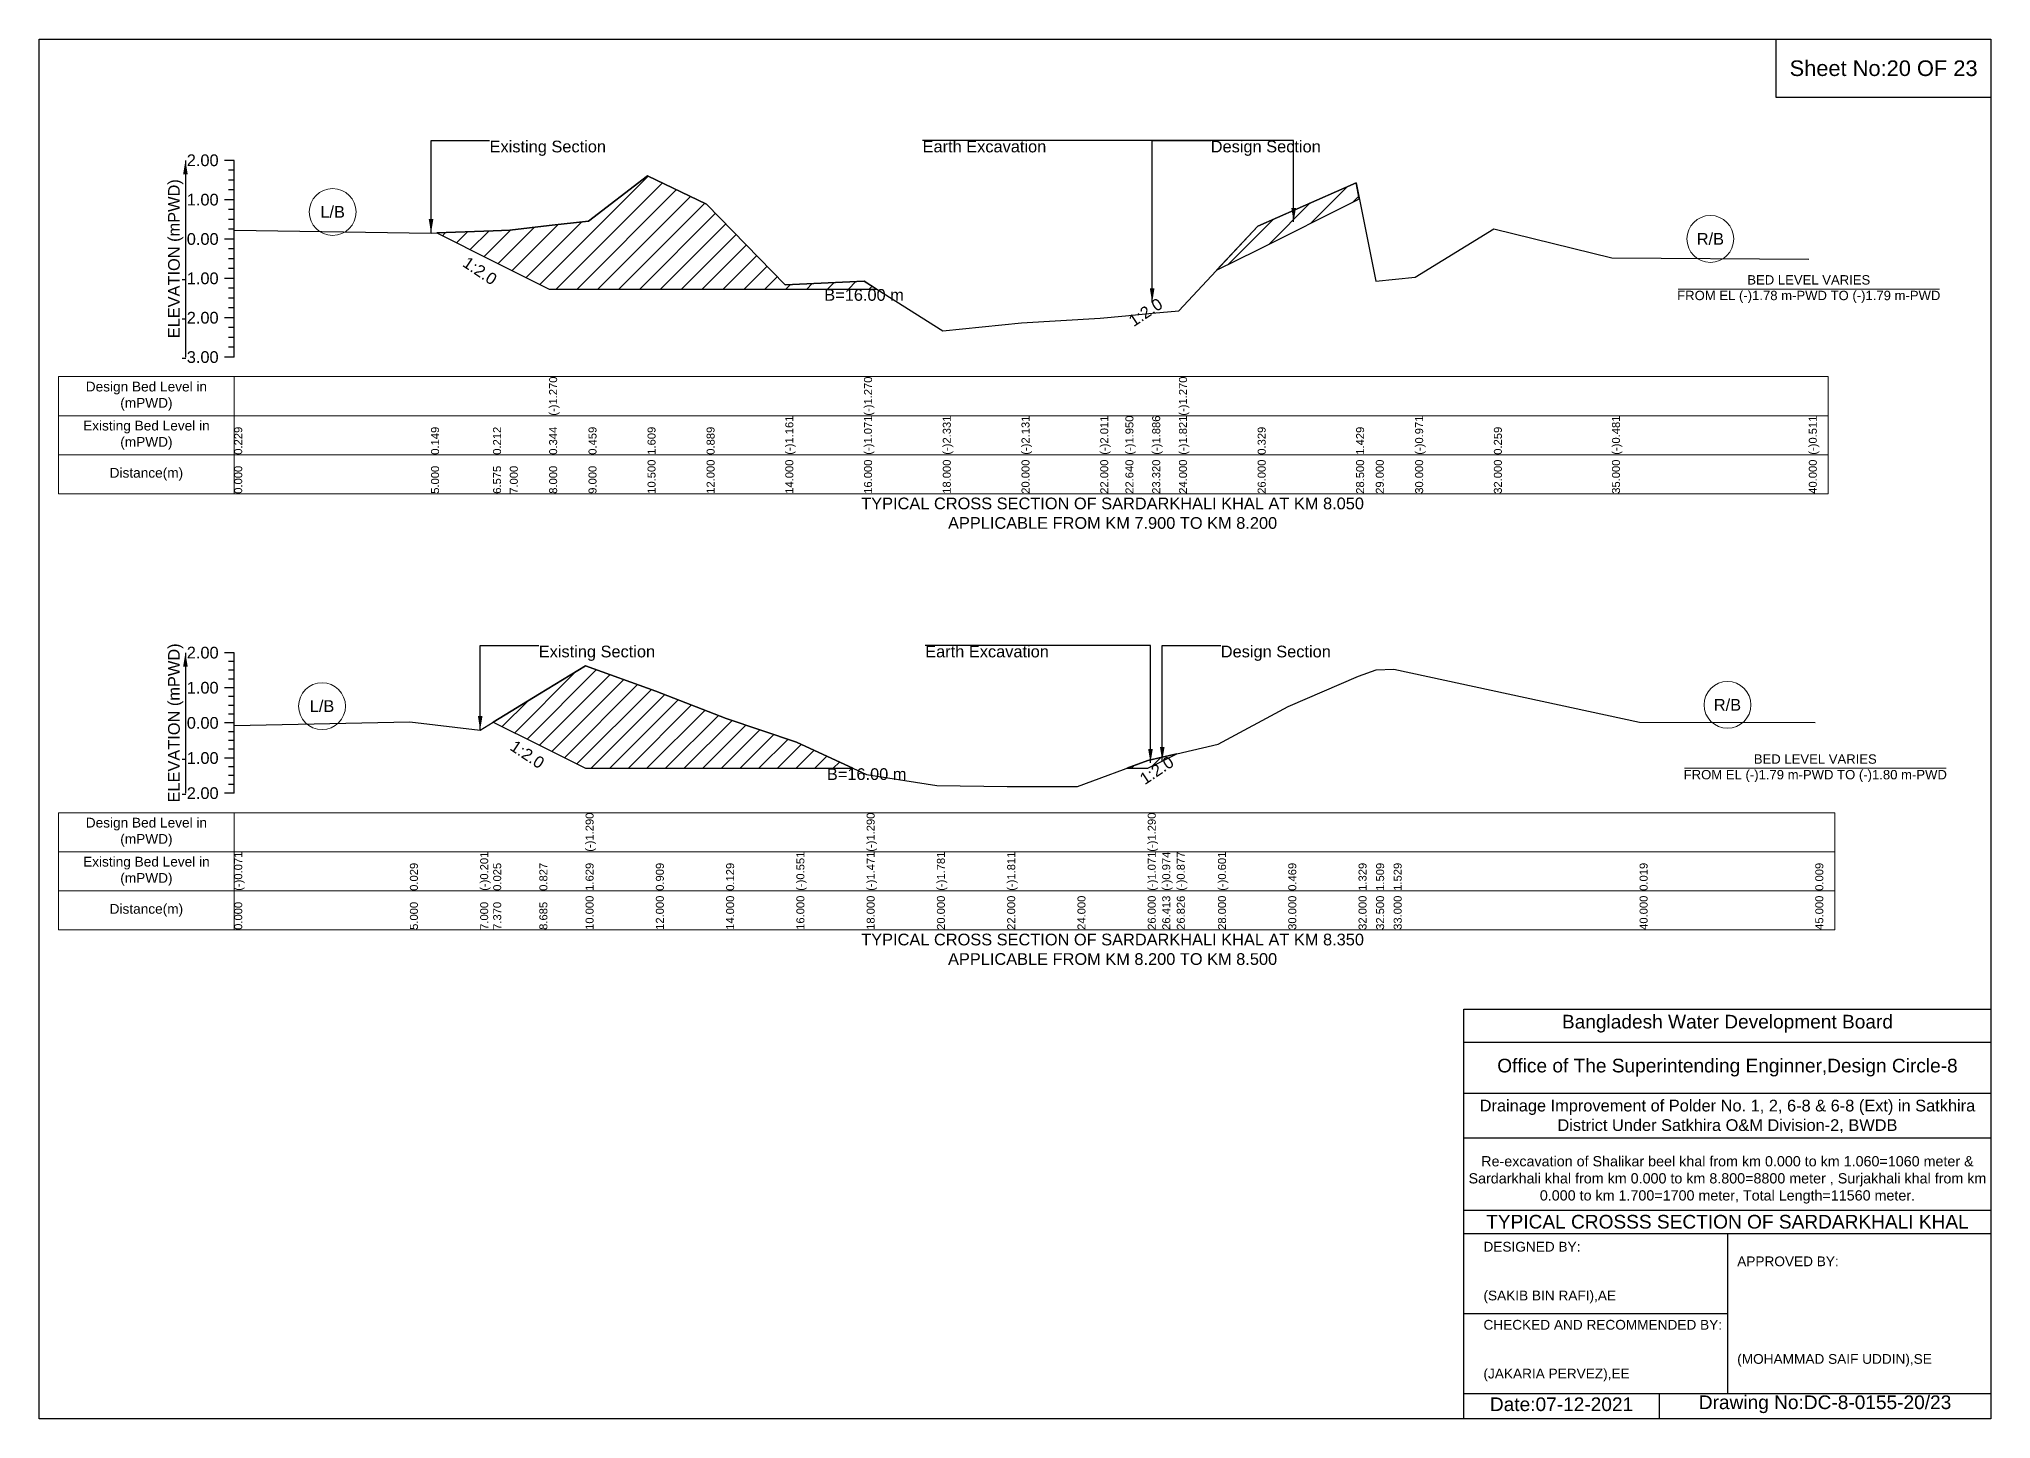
# Model space of a CAD drawing. Header units: inches. Extents: x 93000 to 506000, y -4242 to 0.
# Drawn here: x 290000 to 296000, y -4242 to 0 of the extents above; entities that cross this region are included whole.
import ezdxf

# ---------------------------------------------------------------- set-up
doc = ezdxf.new("R2010")
doc.units = ezdxf.units.IN
doc.header["$LTSCALE"] = 7
doc.header["$MEASUREMENT"] = 0
for name, color, linetype, lineweight in [('Cross section Data Border', 7, 'Continuous', 9), ('Cross Section Labels', 7, 'Continuous', 9), ('Existing_Bed_Level for Xsection', 7, 'Continuous', 25)]:
    doc.layers.add(name, color=color, linetype=linetype, lineweight=lineweight)
doc.styles.get("Standard").update_dxf_attribs({"font": 'arial.ttf'})
doc.dimstyles.get("Standard").update_dxf_attribs({"dimtxt": 0.18, "dimasz": 0.18, "dimexe": 0.18, "dimexo": 0.0625, "dimgap": 0.09, "dimtad": 0, "dimtih": 1, "dimtoh": 1, "dimdec": 4, "dimzin": 0, "dimdsep": 46, "dimtxsty": 'Standard', "dimcen": 0.09, "dimadec": 0, "dimazin": 0, "dimtfac": 1, "dimtdec": 4, "dimtofl": 0, "dimtmove": 0, "dimatfit": 3, "dimfxl": 1, "dimtolj": 1, "dimtzin": 0, "dimarcsym": 0})

msp = doc.modelspace()

# ---------------------------------------------------------------- hatches: boundary and pattern name
at = {"layer": 'Existing_Bed_Level for Xsection'}
h = msp.add_hatch(dxfattribs=at)
h.set_pattern_fill('ANSI31', color=256, scale=363, style=0)
h.paths.add_polyline_path([(291223.2, -596.2), (291395.6, -682.4), (291447, -708.1), (291568, -768.6), (291689, -768.6), (291870.5, -768.6), (292052, -768.6), (292294, -768.6), (292536, -768.6), (292574.2, -768.6), (292536, -744.5), (292294, -755.4), (292052, -507.4), (291870.5, -420.3), (291689, -559.4), (291568, -573.3), (291447, -587.2), (291395.6, -589.3)])
h = msp.add_hatch(dxfattribs=at)
h.set_pattern_fill('ANSI31', color=256, scale=363, style=0)
h.paths.add_polyline_path([(293619.9, -710.6), (293746, -647.6), (294048.5, -496.4), (294058.4, -491.4), (294048.5, -442), (293746, -575.1)])
h = msp.add_hatch(dxfattribs=at)
h.set_pattern_fill('ANSI31', color=256, scale=324, style=0)
h.paths.add_polyline_path([(291396, -2099.7), (291538, -2170.7), (291680, -2241.7), (291896, -2241.7), (292112, -2241.7), (292328, -2241.7), (292501.5, -2241.7), (292328, -2161.9), (292112, -2088.5), (291896, -2004.2), (291680, -1926.5), (291538, -2013.1)])
h = msp.add_hatch(dxfattribs=at)
h.set_pattern_fill('ANSI31', color=256, scale=324, style=0)
h.paths.add_polyline_path([(293344.1, -2241.7), (293408, -2241.7), (293452.6, -2219.4), (293497.3, -2197.1), (293452.6, -2207.6), (293408, -2218.1)])

# ---------------------------------------------------------------- linework, layer by layer
for points in [[(290000, 0), (296000, 0), (296000, -4242), (290000, -4242)], [(295340, 0), (296000, 0), (296000, -180), (295340, -180)]]:
    msp.add_lwpolyline(points, close=True)
for points in [[(294380, -4242), (294380, -2982), (296000, -2982)], [(294380, -3084), (296000, -3084)], [(294380, -3240), (296000, -3240)], [(294380, -3378), (296000, -3378)], [(294380, -3600), (296000, -3600)], [(294380, -3672), (296000, -3672)], [(295190, -3672), (295190, -4164)], [(294380, -3918), (295190, -3918)], [(294380, -4164), (296000, -4164)], [(294980, -4164), (294980, -4242)]]:
    msp.add_lwpolyline(points)
at = {"layer": 'Cross section Data Border'}
for points in [[(290060, -1037.9), (295500, -1037.9), (295500, -1397.9), (290060, -1397.9)], [(290060, -2378.4), (295520, -2378.4), (295520, -2738.4), (290060, -2738.4)]]:
    msp.add_lwpolyline(points, close=True, dxfattribs=at)
for points in [[(290600, -1037.9), (290600, -1397.9)], [(290060, -1157.9), (295500, -1157.9)], [(290060, -1277.9), (295500, -1277.9)], [(290600, -2378.4), (290600, -2738.4)], [(290060, -2498.4), (295520, -2498.4)], [(290060, -2618.4), (295520, -2618.4)]]:
    msp.add_lwpolyline(points, dxfattribs=at)
at = {"layer": 'Cross Section Labels'}
for points in [[(295038.1, -768.6), (295841.9, -768.6)], [(295058.1, -2241.7), (295861.9, -2241.7)]]:
    msp.add_lwpolyline(points, dxfattribs=at)
for centre in [(290902.5, -531.6), (295137.5, -614.5), (290870, -2050.7), (295190, -2046.9)]:
    msp.add_circle(centre, 72, dxfattribs=at)
at = {"layer": 'Existing_Bed_Level for Xsection'}
for points in [[(290600, -372.9), (290570, -372.9)], [(290600, -403.2), (290582, -403.2)], [(290600, -977.9), (290600, -856.9), (290600, -735.9), (290600, -614.9), (290600, -493.9), (290600, -372.9)], [(290600, -433.4), (290582, -433.4)], [(290600, -463.7), (290582, -463.7)], [(290600, -587.2), (291205, -596.9), (291223.2, -596.2), (291395.6, -589.3), (291447, -587.2), (291568, -573.3), (291568, -573.3), (291689, -559.4), (291870.5, -420.3), (292052, -507.4), (292294, -755.4), (292536, -744.5), (292536, -744.5), (292778, -897), (293020, -872.8), (293262, -858.3), (293339.4, -850.9), (293421.7, -843.1), (293504, -835.3), (293504, -835.3), (293746, -575.1), (294048.5, -442), (294109, -744.5), (294230, -732.4), (294472, -583.6), (294835, -673.1), (295440, -676.8)], [(290600, -493.9), (290570, -493.9)], [(290600, -524.2), (290582, -524.2)], [(290600, -554.4), (290582, -554.4)], [(290600, -584.7), (290582, -584.7)], [(290600, -614.9), (290570, -614.9)], [(290600, -645.2), (290582, -645.2)], [(290600, -675.4), (290582, -675.4)], [(290600, -705.7), (290582, -705.7)], [(290600, -735.9), (290570, -735.9)], [(290600, -766.2), (290582, -766.2)], [(290600, -796.4), (290582, -796.4)], [(290600, -826.7), (290582, -826.7)], [(290600, -856.9), (290570, -856.9)], [(290600, -887.2), (290582, -887.2)], [(290600, -917.4), (290582, -917.4)], [(290600, -947.7), (290582, -947.7)], [(290600, -977.9), (290570, -977.9)], [(290600, -1886.4), (290570, -1886.4)], [(290600, -1913.4), (290582, -1913.4)], [(290600, -2318.4), (290600, -2210.4), (290600, -2102.4), (290600, -1994.4), (290600, -1886.4)], [(290600, -1940.4), (290582, -1940.4)], [(290600, -1967.4), (290582, -1967.4)], [(290600, -2110.1), (291140, -2099.3), (291356, -2124.1), (291396, -2099.7), (291538, -2013.1), (291680, -1926.5), (291680, -1926.5), (291896, -2004.2), (292112, -2088.5), (292328, -2161.9), (292544, -2261.3), (292544, -2261.3), (292760, -2294.8), (292976, -2298), (293192, -2298), (293408, -2218.1), (293408, -2218.1), (293452.6, -2207.6), (293497.3, -2197.1), (293624, -2167.3), (293840, -2051.8), (294056, -1958.9), (294110, -1939.4), (294164, -1937.3), (294920, -2100.4), (295460, -2101.4)], [(290600, -1994.4), (290570, -1994.4)], [(290600, -2021.4), (290582, -2021.4)], [(290600, -2048.4), (290582, -2048.4)], [(290600, -2075.4), (290582, -2075.4)], [(290600, -2102.4), (290570, -2102.4)], [(290600, -2129.4), (290582, -2129.4)], [(290600, -2156.4), (290582, -2156.4)], [(290600, -2210.4), (290570, -2210.4)], [(290600, -2183.4), (290582, -2183.4)], [(290600, -2237.4), (290582, -2237.4)], [(290600, -2264.4), (290582, -2264.4)], [(290600, -2318.4), (290570, -2318.4)], [(290600, -2291.4), (290582, -2291.4)]]:
    msp.add_lwpolyline(points, dxfattribs=at)
for points in [[(291223.2, -596.2), (291223.2, -596.2), (291395.6, -682.4), (291447, -708.1), (291568, -768.6), (291568, -768.6), (291689, -768.6), (291870.5, -768.6), (292052, -768.6), (292294, -768.6), (292536, -768.6), (292536, -768.6), (292574.2, -768.6), (292536, -744.5), (292536, -744.5), (292294, -755.4), (292052, -507.4), (291870.5, -420.3), (291689, -559.4), (291568, -573.3), (291568, -573.3), (291447, -587.2), (291395.6, -589.3), (291223.2, -596.2)], [(293619.9, -710.6), (293746, -647.6), (294048.5, -496.4), (294058.4, -491.4), (294048.5, -442), (293746, -575.1)], [(291396, -2099.7), (291396, -2099.7), (291538, -2170.7), (291680, -2241.7), (291680, -2241.7), (291896, -2241.7), (292112, -2241.7), (292328, -2241.7), (292501.5, -2241.7), (292328, -2161.9), (292112, -2088.5), (291896, -2004.2), (291680, -1926.5), (291680, -1926.5), (291538, -2013.1), (291396, -2099.7)], [(293344.1, -2241.7), (293408, -2241.7), (293408, -2241.7), (293452.6, -2219.4), (293497.3, -2197.1), (293452.6, -2207.6), (293408, -2218.1), (293408, -2218.1)]]:
    msp.add_lwpolyline(points, close=True, dxfattribs=at)

# ---------------------------------------------------------------- texts
at = {"attachment_point": 5}
for s, insert, char_height in [('Sheet No:20 OF 23', (295670, -90), 48), ('Bangladesh Water Development Board', (295190, -3027), 42), ('Office of The Superintending Enginner,Design Circle-8', (295190, -3162), 42)]:
    msp.add_mtext(s, dxfattribs=dict(at, insert=insert, char_height=char_height))
for s, insert, char_height, width, attachment_point in [('Drainage Improvement of Polder No. 1, 2, 6-8 & 6-8 (Ext) in Satkhira District Under Satkhira O&M Division-2, BWDB', (295190, -3312), 36, 1680, 5), ('Re-excavation of Shalikar beel khal from km 0.000 to km 1.060=1060 meter & Sardarkhali khal from km 0.000 to km 8.800=8800 meter , Surjakhali khal from km 0.000 to km 1.700=1700 meter, Total Length=11560 meter.', (295190, -3507), 31.4683, 1620, 5), ('TYPICAL CROSSS SECTION OF SARDARKHALI KHAL', (295190, -3636), 42, 1680, 5), ('DESIGNED BY:^J^J^J(SAKIB BIN RAFI),AE', (294440, -3792), 30, 840, 4), ('APPROVED BY:^J^J^J^J^J^J(MOHAMMAD SAIF UDDIN),SE', (295220, -3912), 30, 840, 4), ('CHECKED AND RECOMMENDED BY:^J^J^J(JAKARIA PERVEZ),EE', (294440, -4032), 30, 840, 4), ('Date:07-12-2021', (294680, -4197), 42, 840, 5), ('Drawing No:DC-8-0155-20/23', (295490, -4197), 42, 1320, 5)]:
    msp.add_mtext(s, dxfattribs=dict(insert=insert, char_height=char_height, width=width, attachment_point=attachment_point))
at = {"layer": 'Cross section Data Border', "char_height": 30, "width": 480, "attachment_point": 5}
for s, insert in [('Design Bed Level in (mPWD)', (290330, -1097.9)), ('Existing Bed Level in (mPWD)', (290330, -1217.9)), ('Distance(m)', (290330, -1337.9)), ('Design Bed Level in (mPWD)', (290330, -2438.4)), ('Existing Bed Level in (mPWD)', (290330, -2558.4)), ('Distance(m)', (290330, -2678.4))]:
    msp.add_mtext(s, dxfattribs=dict(at, insert=insert))
at = {"layer": 'Cross Section Labels'}
for s, insert, char_height, attachment_point in [('Existing Section', (291385, -312.4), 36, 1), ('Earth Excavation', (292716, -312.4), 36, 1), ('Design Section', (293601.7, -312.4), 36, 1), ('L/B', (290902.5, -531.6), 36, 5), ('R/B', (295137.5, -614.5), 36, 5), ('B=16.00 m', (292536, -768.6), 36, 2), ('BED LEVEL VARIES ^JFROM EL (-)1.78 m-PWD TO (-)1.79 m-PWD', (295440, -768.6), 28.8, 5), ('TYPICAL CROSS SECTION OF SARDARKHALI KHAL AT KM 8.050^JAPPLICABLE FROM KM 7.900 TO KM 8.200', (293300, -1457.9), 36, 5), ('Existing Section', (291536, -1864.8), 36, 1), ('Earth Excavation', (292724, -1864.8), 36, 1), ('Design Section', (293632.6, -1864.8), 36, 1), ('L/B', (290870, -2050.7), 36, 5), ('R/B', (295190, -2046.9), 36, 5), ('BED LEVEL VARIES ^JFROM EL (-)1.79 m-PWD TO (-)1.80 m-PWD', (295460, -2241.7), 28.8, 5), ('B=16.00 m', (292544, -2241.7), 36, 2), ('TYPICAL CROSS SECTION OF SARDARKHALI KHAL AT KM 8.350^JAPPLICABLE FROM KM 8.200 TO KM 8.500', (293300, -2798.4), 36, 5)]:
    msp.add_mtext(s, dxfattribs=dict(at, insert=insert, char_height=char_height, attachment_point=attachment_point))
at = {"layer": 'Cross Section Labels', "char_height": 36, "attachment_point": 2}
for insert, rotation in [((291365.3, -697.5), 326.30993), ((293391.4, -824.9), 33.69007), ((291511, -2184.2), 326.30993), ((293425.6, -2232.9), 33.69007)]:
    msp.add_mtext('1:2.0', dxfattribs=dict(at, insert=insert, rotation=rotation))
at = {"layer": 'Existing_Bed_Level for Xsection', "char_height": 36, "attachment_point": 6}
for s, insert in [('2.00', (290552, -372.9)), ('1.00', (290552, -493.9)), ('0.00', (290552, -614.9)), ('-1.00', (290552, -735.9)), ('-2.00', (290552, -856.9)), ('-3.00', (290552, -977.9)), ('2.00', (290552, -1886.4)), ('1.00', (290552, -1994.4)), ('0.00', (290552, -2102.4)), ('-1.00', (290552, -2210.4)), ('-2.00', (290552, -2318.4))]:
    msp.add_mtext(s, dxfattribs=dict(at, insert=insert))
at = {"layer": 'Existing_Bed_Level for Xsection', "rotation": 90}
for s, insert, char_height, attachment_point in [('ELEVATION (mPWD)', (290420, -675.4), 36, 5), ('(-)1.270', (291568, -1157.9), 24.6, 1), ('(-)1.270', (292536, -1157.9), 24.6, 1), ('(-)1.270', (293504, -1157.9), 24.6, 1), ('0.229', (290600, -1277.9), 24.6, 1), ('0.149', (291205, -1277.9), 24.6, 1), ('0.212', (291395.6, -1277.9), 24.6, 1), ('0.344', (291568, -1277.9), 24.6, 1), ('0.459', (291689, -1277.9), 24.6, 1), ('1.609', (291870.5, -1277.9), 24.6, 1), ('0.889', (292052, -1277.9), 24.6, 1), ('(-)1.161', (292294, -1277.9), 24.6, 1), ('(-)1.071', (292536, -1277.9), 24.6, 1), ('(-)2.331', (292778, -1277.9), 24.6, 1), ('(-)2.131', (293020, -1277.9), 24.6, 1), ('(-)2.011', (293262, -1277.9), 24.6, 1), ('(-)1.950', (293339.4, -1277.9), 24.6, 1), ('(-)1.886', (293421.7, -1277.9), 24.6, 1), ('(-)1.821', (293504, -1277.9), 24.6, 1), ('0.329', (293746, -1277.9), 24.6, 1), ('1.429', (294048.5, -1277.9), 24.6, 1), ('(-)0.971', (294230, -1277.9), 24.6, 1), ('0.259', (294472, -1277.9), 24.6, 1), ('(-)0.481', (294835, -1277.9), 24.6, 1), ('(-)0.511', (295440, -1277.9), 24.6, 1), ('0.000', (290600, -1397.9), 24.6, 1), ('5.000', (291205, -1397.9), 24.6, 1), ('6.575', (291395.6, -1397.9), 24.6, 1), ('7.000', (291447, -1397.9), 24.6, 1), ('8.000', (291568, -1397.9), 24.6, 1), ('9.000', (291689, -1397.9), 24.6, 1), ('10.500', (291870.5, -1397.9), 24.6, 1), ('12.000', (292052, -1397.9), 24.6, 1), ('14.000', (292294, -1397.9), 24.6, 1), ('16.000', (292536, -1397.9), 24.6, 1), ('18.000', (292778, -1397.9), 24.6, 1), ('20.000', (293020, -1397.9), 24.6, 1), ('22.000', (293262, -1397.9), 24.6, 1), ('22.640', (293339.4, -1397.9), 24.6, 1), ('23.320', (293421.7, -1397.9), 24.6, 1), ('24.000', (293504, -1397.9), 24.6, 1), ('26.000', (293746, -1397.9), 24.6, 1), ('28.500', (294048.5, -1397.9), 24.6, 1), ('29.000', (294109, -1397.9), 24.6, 1), ('30.000', (294230, -1397.9), 24.6, 1), ('32.000', (294472, -1397.9), 24.6, 1), ('35.000', (294835, -1397.9), 24.6, 1), ('40.000', (295440, -1397.9), 24.6, 1), ('ELEVATION (mPWD)', (290420, -2102.4), 36, 5), ('(-)1.290', (291680, -2498.4), 24.6, 1), ('(-)1.290', (292544, -2498.4), 24.6, 1), ('(-)1.290', (293408, -2498.4), 24.6, 1), ('(-)0.071', (290600, -2618.4), 24.6, 1), ('(-)0.201', (291356, -2618.4), 24.6, 1), ('(-)0.551', (292328, -2618.4), 24.6, 1), ('(-)1.471', (292544, -2618.4), 24.6, 1), ('(-)1.781', (292760, -2618.4), 24.6, 1), ('(-)1.811', (292976, -2618.4), 24.6, 1), ('(-)1.071', (293408, -2618.4), 24.6, 1), ('(-)0.974', (293452.6, -2618.4), 24.6, 1), ('(-)0.877', (293497.3, -2618.4), 24.6, 1), ('(-)0.601', (293624, -2618.4), 24.6, 1), ('0.029', (291140, -2618.4), 24.6, 1), ('0.025', (291396, -2618.4), 24.6, 1), ('0.827', (291538, -2618.4), 24.6, 1), ('1.629', (291680, -2618.4), 24.6, 1), ('0.909', (291896, -2618.4), 24.6, 1), ('0.129', (292112, -2618.4), 24.6, 1), ('0.469', (293840, -2618.4), 24.6, 1), ('1.329', (294056, -2618.4), 24.6, 1), ('1.509', (294110, -2618.4), 24.6, 1), ('1.529', (294164, -2618.4), 24.6, 1), ('0.019', (294920, -2618.4), 24.6, 1), ('0.009', (295460, -2618.4), 24.6, 1), ('10.000', (291680, -2738.4), 24.6, 1), ('12.000', (291896, -2738.4), 24.6, 1), ('14.000', (292112, -2738.4), 24.6, 1), ('16.000', (292328, -2738.4), 24.6, 1), ('18.000', (292544, -2738.4), 24.6, 1), ('20.000', (292760, -2738.4), 24.6, 1), ('22.000', (292976, -2738.4), 24.6, 1), ('24.000', (293192, -2738.4), 24.6, 1), ('26.000', (293408, -2738.4), 24.6, 1), ('26.413', (293452.6, -2738.4), 24.6, 1), ('26.826', (293497.3, -2738.4), 24.6, 1), ('28.000', (293624, -2738.4), 24.6, 1), ('30.000', (293840, -2738.4), 24.6, 1), ('32.000', (294056, -2738.4), 24.6, 1), ('32.500', (294110, -2738.4), 24.6, 1), ('33.000', (294164, -2738.4), 24.6, 1), ('40.000', (294920, -2738.4), 24.6, 1), ('45.000', (295460, -2738.4), 24.6, 1), ('0.000', (290600, -2738.4), 24.6, 1), ('5.000', (291140, -2738.4), 24.6, 1), ('7.000', (291356, -2738.4), 24.6, 1), ('7.370', (291396, -2738.4), 24.6, 1), ('8.685', (291538, -2738.4), 24.6, 1)]:
    msp.add_mtext(s, dxfattribs=dict(at, insert=insert, char_height=char_height, attachment_point=attachment_point))

# ---------------------------------------------------------------- leaders
at = {"layer": 'Cross Section Labels', "annotation_type": 0, "has_hookline": 1}
for points, hookline_direction, text_width in [([(291205, -596.9), (291205, -312.4), (291384.9, -312.4)], 0, 350.4), ([(293856.5, -562.1), (293856.5, -312.4), (292716.1, -312.4)], 1, 372.7), ([(293421.7, -809.8), (293421.7, -312.4), (293601.6, -312.4)], 0, 330.9), ([(291356, -2124.1), (291356, -1864.8), (291535.9, -1864.8)], 0, 350.4), ([(293416.4, -2225.2), (293416.4, -1864.8), (292724.1, -1864.8)], 1, 372.7), ([(293452.6, -2219.4), (293452.6, -1864.8), (293632.5, -1864.8)], 0, 330.9)]:
    msp.add_leader(points, dimstyle='Standard', override={"dimasz": 43.2}, dxfattribs=dict(at, hookline_direction=hookline_direction, text_width=text_width))
at = {"layer": 'Existing_Bed_Level for Xsection'}
for points in [[(290450, -372.9), (290450, -977.9)], [(290450, -1886.4), (290450, -2318.4)]]:
    msp.add_leader(points, dimstyle='Standard', override={"dimasz": 43.2}, dxfattribs=at)

doc.saveas('drawing.dxf')
